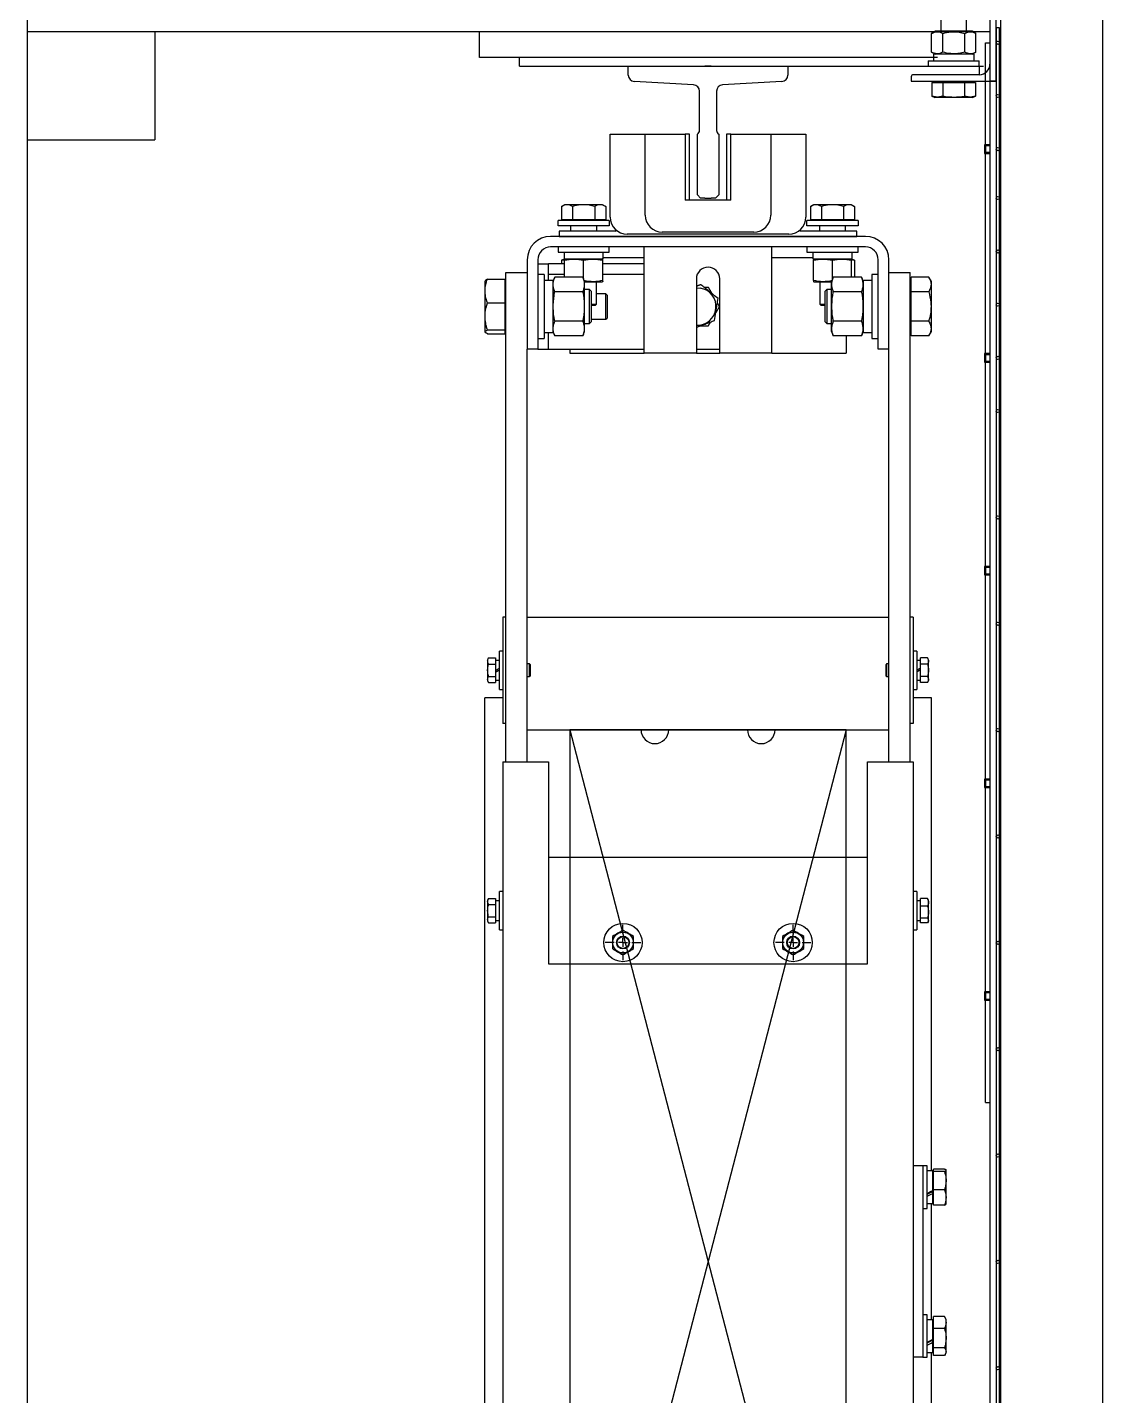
# Model space of a CAD drawing. Header units: inches. Extents: x 115261 to 122061, y 106823 to 110024.
# Drawn here: x 115861 to 116366, y 108711 to 109354 of the extents above; entities that cross this region are included whole.
import ezdxf

# ---------------------------------------------------------------- set-up
doc = ezdxf.new("R2010")
doc.units = ezdxf.units.IN
doc.header["$MEASUREMENT"] = 0
doc.layers.add('freecads.com', color=7, linetype='Continuous')

msp = doc.modelspace()

# ---------------------------------------------------------------- linework, layer by layer
at = {"layer": 'freecads.com'}
for p, q in [((115860.63, 108024.04), (115860.63, 110024.04)), ((115860.62, 109301.42), (115860.62, 109472.92)), ((116318.13, 109405.04), (116318.13, 108143.04)), ((116366.13, 109405.04), (116366.13, 108141.04)), ((116313.13, 109368.04), (116313.13, 109337.04)), ((116316.13, 109329.04), (116316.13, 109369.04)), ((116290.13, 109363.44), (116290.13, 109352.44)), ((116302.13, 109352.44), (116302.13, 109363.44)), ((116317.63, 109354.04), (116316.13, 109354.04)), ((116316.13, 109353.9), (116316.13, 108178.9)), ((116317.63, 109347.04), (116317.63, 109354.04)), ((116317.63, 109322.04), (116317.63, 109354.04)), ((116317.63, 108823.9), (116317.63, 109353.9)), ((116313.13, 109352.19), (115860.63, 109352.19)), ((115920.62, 109352.19), (115920.62, 109301.42)), ((116073.12, 109350.69), (116073.12, 109352.19)), ((116073.12, 109340.19), (116073.12, 109350.69)), ((116287.51, 109352.44), (116285.74, 109351.42)), ((116285.74, 109342.67), (116285.74, 109351.42)), ((116304.76, 109352.44), (116287.51, 109352.44)), ((116290.94, 109342.67), (116290.94, 109351.42)), ((116313.13, 109352.19), (116296.55, 109352.19)), ((116301.33, 109342.67), (116301.33, 109351.42)), ((116306.52, 109351.42), (116304.76, 109352.44)), ((116313.13, 109352.19), (116305.2, 109352.19)), ((116306.52, 109342.67), (116306.52, 109351.42)), ((116311.13, 109347.04), (116313.13, 109347.04)), ((116311.13, 109299.04), (116311.13, 109347.04)), ((116313.13, 109352.04), (116313.13, 108179.9)), ((116285.74, 109342.67), (116287.51, 109341.64)), ((116305.68, 109341.64), (116286.58, 109341.64)), ((116286.58, 109341.64), (116286.58, 109338.54)), ((116304.76, 109341.64), (116306.52, 109342.67)), ((116305.68, 109338.54), (116305.68, 109341.64)), ((116286.58, 109340.19), (116073.12, 109340.19)), ((116092.05, 109336.04), (116092.05, 109340.19)), ((116092.05, 109336.04), (116310.12, 109336.04)), ((116143.13, 109331.87), (116143.13, 109336.04)), ((116143.13, 109336.04), (116179.16, 109336.04)), ((116182.11, 109336.04), (116179.16, 109336.04)), ((116182.11, 109336.04), (116218.13, 109336.04)), ((116218.13, 109336.04), (116218.13, 109331.87)), ((116288.57, 109340.19), (116220.6, 109340.19)), ((116284.13, 109338.54), (116308.13, 109338.54)), ((116284.13, 109338.54), (116284.13, 109336.04)), ((116308.13, 109336.04), (116308.13, 109338.54)), ((116308.13, 109336.04), (116308.13, 109332.04)), ((116173.81, 109327.21), (116145.95, 109328.88)), ((116215.31, 109328.88), (116187.45, 109327.21)), ((116276.14, 109331.04), (116276.14, 109329.04)), ((116276.14, 109329.04), (116316.13, 109329.04)), ((116308.13, 109332.04), (116277.14, 109332.04)), ((116285.89, 109328.44), (116287.98, 109328.44)), ((116285.89, 109328.44), (116285.89, 109321.86)), ((116287.82, 109329.04), (116287.22, 109328.44)), ((116288.93, 109328.44), (116291.01, 109328.44)), ((116291.01, 109328.44), (116295.19, 109328.44)), ((116291.01, 109328.44), (116291.01, 109321.86)), ((116297.07, 109328.44), (116301.25, 109328.44)), ((116301.25, 109328.44), (116303.34, 109328.44)), ((116301.25, 109328.44), (116301.25, 109321.86)), ((116304.28, 109328.44), (116306.37, 109328.44)), ((116305.05, 109328.44), (116304.45, 109329.04)), ((116306.37, 109328.44), (116306.37, 109321.86)), ((116316.13, 109329.04), (116313.13, 109329.04)), ((116176.63, 109305.78), (116176.63, 109324.22)), ((116184.63, 109324.22), (116184.63, 109305.78)), ((116285.89, 109321.86), (116287.27, 109321.36)), ((116288.45, 109321.36), (116287.27, 109321.36)), ((116296.13, 109321.36), (116288.45, 109321.36)), ((116303.81, 109321.36), (116296.13, 109321.36)), ((116305, 109321.36), (116303.81, 109321.36)), ((116305, 109321.36), (116306.37, 109321.86)), ((116134.63, 109265.04), (116134.63, 109304.04)), ((116134.63, 109304.04), (116151.13, 109304.04)), ((116151.13, 109304.04), (116169.88, 109304.04)), ((116151.13, 109266.04), (116151.13, 109304.04)), ((116171.88, 109304.04), (116169.88, 109304.04)), ((116169.88, 109304.04), (116169.88, 109273.04)), ((116171.88, 109273.04), (116171.88, 109304.04)), ((116175.63, 109275.54), (116175.63, 109304.04)), ((116185.63, 109304.04), (116185.63, 109275.54)), ((116189.38, 109304.04), (116189.38, 109273.04)), ((116191.38, 109304.04), (116189.38, 109304.04)), ((116191.38, 109273.04), (116191.38, 109304.04)), ((116191.38, 109304.04), (116210.13, 109304.04)), ((116210.13, 109304.04), (116210.13, 109266.04)), ((116210.13, 109304.04), (116226.63, 109304.04)), ((116226.63, 109304.04), (116226.63, 109265.04)), ((115860.62, 109301.42), (115920.62, 109301.42)), ((116313.13, 109299.04), (116310.63, 109299.04)), ((116310.63, 109299.04), (116310.63, 109295.04)), ((116311.13, 109298.54), (116311.13, 109295.54)), ((116313.13, 109298.54), (116311.13, 109298.54)), ((116311.13, 109295.54), (116313.13, 109295.54)), ((116310.63, 109295.04), (116313.13, 109295.04)), ((116311.13, 109200.9), (116311.13, 109294.9)), ((116111.74, 109270.11), (116113.36, 109271.04)), ((116111.74, 109270.11), (116111.74, 109263.92)), ((116113.36, 109271.04), (116130.9, 109271.04)), ((116116.94, 109270.11), (116116.94, 109263.92)), ((116127.33, 109270.11), (116127.33, 109263.92)), ((116130.9, 109271.04), (116132.52, 109270.11)), ((116132.52, 109270.11), (116132.52, 109263.92)), ((116191.38, 109273.04), (116169.88, 109273.04)), ((116177.13, 109274.04), (116175.63, 109275.54)), ((116179.16, 109274.04), (116177.13, 109274.04)), ((116179.16, 109274.04), (116182.11, 109274.04)), ((116184.13, 109274.04), (116182.11, 109274.04)), ((116185.63, 109275.54), (116184.13, 109274.04)), ((116228.74, 109270.11), (116230.36, 109271.04)), ((116228.74, 109270.11), (116228.74, 109263.92)), ((116230.36, 109271.04), (116247.9, 109271.04)), ((116233.94, 109270.11), (116233.94, 109263.92)), ((116244.33, 109270.11), (116244.33, 109263.92)), ((116247.9, 109271.04), (116249.52, 109270.11)), ((116249.52, 109270.11), (116249.52, 109263.92)), ((116134.13, 109263.54), (116110.13, 109263.54)), ((116110.13, 109261.04), (116110.13, 109263.54)), ((116111.74, 109263.92), (116116.94, 109263.92)), ((116114.03, 109263.54), (116114.03, 109263.92)), ((116116.94, 109263.92), (116127.33, 109263.92)), ((116127.33, 109263.92), (116132.52, 109263.92)), ((116130.23, 109263.92), (116130.23, 109263.54)), ((116134.13, 109263.54), (116134.13, 109261.04)), ((116251.13, 109263.54), (116227.13, 109263.54)), ((116227.13, 109261.04), (116227.13, 109263.54)), ((116228.74, 109263.92), (116233.94, 109263.92)), ((116231.03, 109263.54), (116231.03, 109263.92)), ((116233.94, 109263.92), (116244.33, 109263.92)), ((116244.33, 109263.92), (116249.52, 109263.92)), ((116247.23, 109263.92), (116247.23, 109263.54)), ((116251.13, 109263.54), (116251.13, 109261.04)), ((116134.13, 109261.04), (116110.13, 109261.04)), ((116137.13, 109258.54), (116110.63, 109258.54)), ((116116.13, 109258.54), (116116.13, 109261.04)), ((116128.13, 109261.04), (116128.13, 109258.54)), ((116218.63, 109257.04), (116142.63, 109257.04)), ((116202.13, 109258.04), (116159.13, 109258.04)), ((116250.63, 109258.54), (116224.13, 109258.54)), ((116251.13, 109261.04), (116227.13, 109261.04)), ((116233.13, 109258.54), (116233.13, 109261.04)), ((116245.13, 109261.04), (116245.13, 109258.54)), ((116250.63, 109256.04), (116250.63, 109258.54)), ((116254.63, 109256.04), (116106.63, 109256.04)), ((116254.63, 109251.04), (116106.63, 109251.04)), ((116110.13, 109251.04), (116110.13, 109248.54)), ((116110.63, 109256.04), (116250.63, 109256.04)), ((116134.13, 109248.54), (116134.13, 109251.04)), ((116210.63, 109251.04), (116150.63, 109251.04)), ((116150.63, 109245.04), (116150.63, 109251.04)), ((116210.63, 109245.04), (116210.63, 109251.04)), ((116227.13, 109251.04), (116227.13, 109248.54)), ((116251.13, 109248.54), (116251.13, 109251.04)), ((116095.63, 109245.04), (116095.63, 109203.04)), ((116100.63, 109245.04), (116100.63, 109203.04)), ((116110.13, 109248.54), (116134.13, 109248.54)), ((116113.13, 109245.36), (116111.74, 109244.86)), ((116111.74, 109244.86), (116111.74, 109243.04)), ((116112.93, 109248.54), (116112.93, 109245.44)), ((116112.93, 109245.44), (116131.33, 109245.44)), ((116113.36, 109245.44), (116113.13, 109245.36)), ((116113.13, 109236.9), (116113.13, 109244.86)), ((116122.13, 109235.84), (116122.13, 109244.86)), ((116131.13, 109245.36), (116130.9, 109245.44)), ((116131.13, 109235.23), (116131.13, 109244.86)), ((116131.33, 109245.44), (116131.33, 109248.54)), ((116131.33, 109246.04), (116150.63, 109246.04)), ((116150.63, 109201.04), (116150.63, 109245.04)), ((116210.63, 109246.04), (116229.93, 109246.04)), ((116210.63, 109201.04), (116210.63, 109245.04)), ((116227.13, 109248.54), (116251.13, 109248.54)), ((116229.93, 109248.54), (116229.93, 109245.44)), ((116229.93, 109245.44), (116248.33, 109245.44)), ((116230.36, 109245.44), (116230.13, 109245.36)), ((116230.13, 109235.23), (116230.13, 109244.86)), ((116239.13, 109235.84), (116239.13, 109244.86)), ((116248.13, 109245.36), (116247.9, 109245.44)), ((116249.52, 109244.86), (116248.13, 109245.36)), ((116248.13, 109236.9), (116248.13, 109244.86)), ((116248.33, 109245.44), (116248.33, 109248.54)), ((116249.52, 109244.86), (116249.52, 109236.9)), ((116260.63, 109203.04), (116260.63, 109245.04)), ((116265.63, 109203.04), (116265.63, 109245.04)), ((116085.63, 109239.04), (116095.63, 109239.04)), ((116085.63, 109009.04), (116085.63, 109239.04)), ((116100.63, 109243.04), (116105.63, 109243.04)), ((116103.63, 109238.04), (116100.63, 109238.04)), ((116103.63, 109238.04), (116103.63, 109208.04)), ((116113.13, 109243.04), (116105.63, 109243.04)), ((116105.63, 109235.24), (116105.63, 109243.04)), ((116113.13, 109238.04), (116105.63, 109238.04)), ((116150.63, 109243.04), (116131.13, 109243.04)), ((116150.63, 109238.04), (116131.13, 109238.04)), ((116175.63, 109238.04), (116175.51, 109238.04)), ((116175.63, 109238.04), (116175.63, 109238.34)), ((116260.63, 109238.04), (116257.63, 109238.04)), ((116257.63, 109238.04), (116257.63, 109208.04)), ((116265.63, 109239.04), (116275.63, 109239.04)), ((116275.63, 109009.04), (116275.63, 109239.04)), ((116075.89, 109235.18), (116075.63, 109234.74)), ((116075.63, 109234.74), (116075.63, 109211.35)), ((116076.88, 109235.84), (116085.13, 109235.84)), ((116085.13, 109235.84), (116085.13, 109224.85)), ((116085.63, 109233.84), (116085.13, 109233.84)), ((116107.73, 109235.24), (116103.63, 109235.24)), ((116108.52, 109236.9), (116107.73, 109234.74)), ((116107.73, 109235.24), (116107.73, 109210.84)), ((116107.84, 109235.04), (116107.73, 109235.04)), ((116121.75, 109236.9), (116108.52, 109236.9)), ((116122.53, 109234.74), (116121.75, 109236.9)), ((116122.53, 109211.35), (116122.53, 109234.74)), ((116122.53, 109234.64), (116130.9, 109234.64)), ((116128.13, 109224.14), (116128.13, 109234.64)), ((116130.9, 109234.64), (116131.13, 109234.73)), ((116175.13, 109236.04), (116175.13, 109201.04)), ((116175.13, 109231.8), (116175.21, 109231.81)), ((116175.21, 109231.81), (116176.98, 109231.71)), ((116186.13, 109201.04), (116186.13, 109236.04)), ((116230.13, 109234.73), (116230.36, 109234.64)), ((116230.36, 109234.64), (116238.73, 109234.64)), ((116233.13, 109234.64), (116233.13, 109224.14)), ((116239.52, 109236.9), (116238.73, 109234.74)), ((116238.73, 109211.35), (116238.73, 109234.74)), ((116252.75, 109236.9), (116239.52, 109236.9)), ((116253.53, 109234.74), (116252.75, 109236.9)), ((116257.63, 109235.24), (116253.53, 109235.24)), ((116253.53, 109235.24), (116253.53, 109210.84)), ((116276.13, 109233.84), (116275.63, 109233.84)), ((116276.13, 109229.97), (116276.13, 109236.9)), ((116284.38, 109236.9), (116276.13, 109236.9)), ((116285.63, 109234.74), (116284.38, 109236.9)), ((116285.63, 109211.35), (116285.63, 109234.74)), ((116076.88, 109224.85), (116085.13, 109224.85)), ((116085.13, 109224.85), (116085.13, 109212.05)), ((116121.75, 109229.97), (116108.52, 109229.97)), ((116124.83, 109231.04), (116122.53, 109231.04)), ((116125.63, 109230.24), (116124.83, 109231.04)), ((116124.83, 109215.04), (116124.83, 109231.04)), ((116125.63, 109230.24), (116125.63, 109215.84)), ((116132.53, 109229.04), (116128.13, 109229.04)), ((116133.13, 109228.44), (116132.53, 109229.04)), ((116132.53, 109217.04), (116132.53, 109229.04)), ((116133.13, 109228.44), (116133.13, 109217.64)), ((116236.43, 109231.04), (116235.63, 109230.24)), ((116235.63, 109215.84), (116235.63, 109230.24)), ((116238.73, 109231.04), (116236.43, 109231.04)), ((116236.43, 109231.04), (116236.43, 109215.04)), ((116252.75, 109229.97), (116239.52, 109229.97)), ((116276.13, 109216.12), (116276.13, 109229.97)), ((116284.38, 109229.97), (116276.13, 109229.97)), ((116125.63, 109224.14), (116128.13, 109224.14)), ((116127.53, 109223.54), (116125.63, 109223.54)), ((116127.53, 109223.54), (116128.13, 109224.14)), ((116233.13, 109224.14), (116233.73, 109223.54)), ((116233.13, 109224.14), (116235.63, 109224.14)), ((116235.63, 109223.54), (116233.73, 109223.54)), ((116076.88, 109212.05), (116085.13, 109212.05)), ((116085.13, 109212.24), (116085.63, 109212.24)), ((116085.13, 109212.05), (116085.13, 109210.25)), ((116121.75, 109216.12), (116108.52, 109216.12)), ((116122.53, 109215.04), (116124.83, 109215.04)), ((116124.83, 109215.04), (116125.63, 109215.84)), ((116125.63, 109217.04), (116132.53, 109217.04)), ((116132.53, 109217.04), (116133.13, 109217.64)), ((116235.63, 109215.84), (116236.43, 109215.04)), ((116236.43, 109215.04), (116238.73, 109215.04)), ((116252.75, 109216.12), (116239.52, 109216.12)), ((116275.63, 109212.24), (116276.13, 109212.24)), ((116284.38, 109216.12), (116276.13, 109216.12)), ((116276.13, 109209.19), (116276.13, 109216.12)), ((116075.63, 109211.35), (116075.89, 109210.91)), ((116076.88, 109210.25), (116085.13, 109210.25)), ((116100.63, 109208.04), (116103.63, 109208.04)), ((116103.63, 109210.84), (116107.73, 109210.84)), ((116105.63, 109203.04), (116105.63, 109210.84)), ((116107.73, 109211.35), (116108.52, 109209.19)), ((116107.73, 109211.04), (116107.84, 109211.04)), ((116121.75, 109209.19), (116108.52, 109209.19)), ((116121.75, 109209.19), (116122.53, 109211.35)), ((116238.73, 109211.35), (116239.52, 109209.19)), ((116252.75, 109209.19), (116239.52, 109209.19)), ((116245.63, 109209.19), (116245.63, 109201.04)), ((116252.75, 109209.19), (116253.53, 109211.35)), ((116253.53, 109210.84), (116257.63, 109210.84)), ((116257.63, 109208.04), (116260.63, 109208.04)), ((116284.38, 109209.19), (116276.13, 109209.19)), ((116284.38, 109209.19), (116285.63, 109211.35)), ((116100.63, 109203.04), (116095.63, 109203.04)), ((116095.63, 109009.04), (116095.63, 109203.04)), ((116100.63, 109203.04), (116105.63, 109203.04)), ((116105.63, 109203.04), (116111.63, 109203.04)), ((116111.63, 109203.04), (116150.63, 109203.04)), ((116115.63, 109203.04), (116115.63, 109201.04)), ((116115.63, 109201.04), (116150.63, 109201.04)), ((116175.13, 109201.04), (116150.63, 109201.04)), ((116175.13, 109203.04), (116186.13, 109203.04)), ((116175.13, 109201.04), (116186.13, 109201.04)), ((116210.63, 109201.04), (116186.13, 109201.04)), ((116210.63, 109201.04), (116245.63, 109201.04)), ((116265.63, 109203.04), (116260.63, 109203.04)), ((116265.63, 109009.04), (116265.63, 109203.04)), ((116313.13, 109200.9), (116310.63, 109200.9)), ((116310.63, 109200.9), (116310.63, 109196.9)), ((116311.13, 109200.4), (116311.13, 109197.4)), ((116313.13, 109200.4), (116311.13, 109200.4)), ((116310.63, 109196.9), (116313.13, 109196.9)), ((116311.13, 109197.4), (116313.13, 109197.4)), ((116311.13, 109100.9), (116311.13, 109196.9)), ((116310.63, 109100.9), (116310.63, 109096.9)), ((116313.13, 109100.9), (116310.63, 109100.9)), ((116310.63, 109096.9), (116313.13, 109096.9)), ((116311.13, 109100.4), (116311.13, 109097.4)), ((116313.13, 109100.4), (116311.13, 109100.4)), ((116311.13, 109097.4), (116313.13, 109097.4)), ((116311.13, 109000.9), (116311.13, 109096.9)), ((116085.63, 109077.04), (116084.13, 109077.04)), ((116084.13, 109077.04), (116084.13, 109027.04)), ((116095.63, 109077.04), (116265.63, 109077.04)), ((116277.13, 109077.04), (116275.63, 109077.04)), ((116277.13, 109077.04), (116277.13, 109027.04)), ((116077.45, 109057.82), (116076.93, 109056.92)), ((116077.45, 109057.82), (116080.73, 109057.82)), ((116080.73, 109057.82), (116080.73, 109054.93)), ((116084.13, 109061.04), (116082.53, 109061.04)), ((116082.53, 109043.04), (116082.53, 109061.04)), ((116278.73, 109061.04), (116277.13, 109061.04)), ((116278.73, 109061.04), (116278.73, 109043.04)), ((116283.81, 109057.82), (116280.53, 109057.82)), ((116280.53, 109054.93), (116280.53, 109057.82)), ((116284.33, 109056.92), (116283.81, 109057.82)), ((116076.93, 109056.92), (116076.93, 109047.17)), ((116077.45, 109054.93), (116080.73, 109054.93)), ((116080.93, 109056.54), (116080.73, 109056.54)), ((116080.73, 109054.93), (116080.73, 109049.16)), ((116082.53, 109056.69), (116080.93, 109056.69)), ((116080.93, 109052.04), (116080.93, 109056.69)), ((116080.93, 109052.04), (116081.47, 109052.35)), ((116080.93, 109052.04), (116080.93, 109051.12)), ((116081.46, 109051.43), (116080.93, 109051.12)), ((116080.93, 109047.39), (116080.93, 109051.12)), ((116081.99, 109051.74), (116081.46, 109051.43)), ((116081.47, 109052.35), (116082, 109052.66)), ((116082.53, 109052.04), (116081.99, 109051.74)), ((116082, 109052.66), (116082.53, 109052.97)), ((116096.68, 109055.04), (116095.63, 109055.04)), ((116096.93, 109054.79), (116096.68, 109055.04)), ((116096.68, 109049.04), (116096.68, 109055.04)), ((116096.93, 109054.79), (116096.93, 109049.29)), ((116264.58, 109055.04), (116264.33, 109054.79)), ((116264.33, 109049.29), (116264.33, 109054.79)), ((116265.63, 109055.04), (116264.58, 109055.04)), ((116264.58, 109055.04), (116264.58, 109049.04)), ((116280.33, 109056.69), (116278.73, 109056.69)), ((116278.73, 109052.04), (116279.27, 109052.35)), ((116279.26, 109051.43), (116278.73, 109051.12)), ((116279.79, 109051.74), (116279.26, 109051.43)), ((116279.27, 109052.35), (116279.8, 109052.66)), ((116280.33, 109052.04), (116279.79, 109051.74)), ((116279.8, 109052.66), (116280.33, 109052.97)), ((116280.33, 109056.69), (116280.33, 109052.97)), ((116280.53, 109056.54), (116280.33, 109056.54)), ((116280.33, 109052.04), (116280.33, 109052.97)), ((116280.33, 109052.04), (116280.33, 109047.39)), ((116280.53, 109049.16), (116280.53, 109054.93)), ((116283.81, 109054.93), (116280.53, 109054.93)), ((116284.33, 109047.17), (116284.33, 109056.92)), ((116076.93, 109047.17), (116077.45, 109046.27)), ((116077.45, 109049.16), (116080.73, 109049.16)), ((116077.45, 109046.27), (116080.73, 109046.27)), ((116080.73, 109049.16), (116080.73, 109046.27)), ((116080.73, 109047.54), (116080.93, 109047.54)), ((116080.93, 109047.39), (116082.53, 109047.39)), ((116095.63, 109049.04), (116096.68, 109049.04)), ((116096.68, 109049.04), (116096.93, 109049.29)), ((116264.33, 109049.29), (116264.58, 109049.04)), ((116264.58, 109049.04), (116265.63, 109049.04)), ((116278.73, 109047.39), (116280.33, 109047.39)), ((116280.33, 109047.54), (116280.53, 109047.54)), ((116280.53, 109046.27), (116280.53, 109049.16)), ((116283.81, 109049.16), (116280.53, 109049.16)), ((116283.81, 109046.27), (116280.53, 109046.27)), ((116283.81, 109046.27), (116284.33, 109047.17)), ((116084.13, 109039.04), (116075.63, 109039.04)), ((116075.63, 108509.04), (116075.63, 109039.04)), ((116082.53, 109043.04), (116084.13, 109043.04)), ((116277.13, 109043.04), (116278.73, 109043.04)), ((116285.63, 109039.04), (116277.13, 109039.04)), ((116285.63, 108816.74), (116285.63, 109039.04)), ((116085.63, 109027.04), (116084.13, 109027.04)), ((116277.13, 109027.04), (116275.63, 109027.04)), ((116095.63, 109024.04), (116265.63, 109024.04)), ((116084.13, 109009.04), (116084.13, 108539.04)), ((116084.13, 109009.04), (116086.13, 109009.04)), ((116086.13, 109009.04), (116105.63, 109009.04)), ((116105.63, 109009.04), (116105.63, 108964.04)), ((116255.63, 108964.04), (116255.63, 109009.04)), ((116255.63, 109009.04), (116275.13, 109009.04)), ((116275.13, 109009.04), (116277.13, 109009.04)), ((116277.13, 109009.04), (116277.13, 108539.04)), ((116313.13, 109000.9), (116310.63, 109000.9)), ((116310.63, 109000.9), (116310.63, 108996.9)), ((116311.13, 109000.4), (116311.13, 108997.4)), ((116313.13, 109000.4), (116311.13, 109000.4)), ((116310.63, 108996.9), (116313.13, 108996.9)), ((116311.13, 108997.4), (116313.13, 108997.4)), ((116311.13, 108900.9), (116311.13, 108996.9)), ((116255.63, 108964.04), (116105.63, 108964.04)), ((116105.63, 108964.04), (116105.63, 108914.04)), ((116255.63, 108914.04), (116255.63, 108964.04)), ((116077.45, 108944.82), (116076.93, 108943.92)), ((116076.93, 108943.92), (116076.93, 108934.17)), ((116077.45, 108944.82), (116080.73, 108944.82)), ((116077.45, 108941.93), (116080.73, 108941.93)), ((116080.73, 108944.82), (116080.73, 108941.93)), ((116080.93, 108943.54), (116080.73, 108943.54)), ((116080.73, 108941.93), (116080.73, 108936.16)), ((116082.53, 108943.69), (116080.93, 108943.69)), ((116080.93, 108934.39), (116080.93, 108943.69)), ((116084.13, 108948.04), (116082.53, 108948.04)), ((116082.53, 108930.04), (116082.53, 108948.04)), ((116278.73, 108948.04), (116277.13, 108948.04)), ((116278.73, 108948.04), (116278.73, 108930.04)), ((116280.33, 108943.69), (116278.73, 108943.69)), ((116280.33, 108943.69), (116280.33, 108934.39)), ((116280.53, 108943.54), (116280.33, 108943.54)), ((116280.53, 108941.15), (116280.53, 108944.75)), ((116283.81, 108944.75), (116280.53, 108944.75)), ((116284.33, 108943.92), (116284.02, 108944.45)), ((116284.33, 108934.17), (116284.33, 108943.92)), ((116077.45, 108936.16), (116080.73, 108936.16)), ((116080.73, 108936.16), (116080.73, 108933.27)), ((116283.81, 108941.15), (116280.53, 108941.15)), ((116280.53, 108935.44), (116280.53, 108941.15)), ((116283.81, 108935.44), (116280.53, 108935.44)), ((116280.53, 108933.34), (116280.53, 108935.44)), ((116076.93, 108934.17), (116077.45, 108933.27)), ((116077.45, 108933.27), (116080.73, 108933.27)), ((116080.73, 108934.54), (116080.93, 108934.54)), ((116080.93, 108934.39), (116082.53, 108934.39)), ((116082.53, 108930.04), (116084.13, 108930.04)), ((116140.63, 108928.21), (116140.63, 108932.38)), ((116220.63, 108928.21), (116220.63, 108932.38)), ((116277.13, 108930.04), (116278.73, 108930.04)), ((116278.73, 108934.39), (116280.33, 108934.39)), ((116280.33, 108934.54), (116280.53, 108934.54)), ((116283.81, 108933.34), (116280.53, 108933.34)), ((116284.02, 108933.64), (116284.33, 108934.17)), ((116136.46, 108924.04), (116132.3, 108924.04)), ((116140.63, 108924.04), (116138.55, 108924.04)), ((116140.63, 108924.04), (116140.63, 108926.13)), ((116140.63, 108924.04), (116140.63, 108921.96)), ((116140.63, 108924.04), (116142.71, 108924.04)), ((116144.8, 108924.04), (116148.96, 108924.04)), ((116216.46, 108924.04), (116212.3, 108924.04)), ((116220.63, 108924.04), (116218.55, 108924.04)), ((116220.63, 108924.04), (116220.63, 108926.13)), ((116220.63, 108924.04), (116220.63, 108921.96)), ((116220.63, 108924.04), (116222.71, 108924.04)), ((116224.8, 108924.04), (116228.96, 108924.04)), ((116140.63, 108919.88), (116140.63, 108915.71)), ((116220.63, 108919.88), (116220.63, 108915.71)), ((116105.63, 108914.04), (116255.63, 108914.04)), ((116310.63, 108900.9), (116310.63, 108896.9)), ((116313.13, 108900.9), (116310.63, 108900.9)), ((116310.63, 108896.9), (116313.13, 108896.9)), ((116311.13, 108900.4), (116311.13, 108897.4)), ((116313.13, 108900.4), (116311.13, 108900.4)), ((116311.13, 108897.4), (116313.13, 108897.4)), ((116311.13, 108848.9), (116311.13, 108896.9)), ((116311.13, 108848.9), (116313.13, 108848.9)), ((116317.63, 108773.9), (116317.63, 108823.9)), ((116281.63, 108819.04), (116277.13, 108819.04)), ((116283.63, 108819.04), (116281.63, 108819.04)), ((116281.63, 108819.04), (116281.63, 108729.04)), ((116283.63, 108818.28), (116283.63, 108819.04)), ((116283.63, 108799.04), (116283.63, 108818.28)), ((116286.23, 108816.74), (116283.63, 108816.74)), ((116286.23, 108807.54), (116286.23, 108816.74)), ((116286.55, 108816.24), (116286.23, 108816.24)), ((116291.8, 108817.57), (116286.55, 108817.57)), ((116286.55, 108816.38), (116286.55, 108817.57)), ((116291.8, 108816.38), (116286.55, 108816.38)), ((116286.55, 108807.85), (116286.55, 108816.38)), ((116292.63, 108816.84), (116292.46, 108817.14)), ((116292.63, 108801.85), (116292.63, 108816.84)), ((116286.23, 108806.29), (116286.23, 108807.54)), ((116291.8, 108807.85), (116286.55, 108807.85)), ((116286.55, 108800.52), (116286.55, 108807.85)), ((116283.63, 108801.34), (116286.23, 108801.34)), ((116285.63, 108746.74), (116285.63, 108801.34)), ((116286.23, 108806.1), (116286.23, 108806.29)), ((116286.23, 108801.34), (116286.23, 108806.1)), ((116286.23, 108801.84), (116286.55, 108801.84)), ((116291.8, 108800.52), (116286.55, 108800.52)), ((116292.46, 108800.95), (116292.63, 108801.25)), ((116292.63, 108801.25), (116292.63, 108801.85)), ((116281.63, 108799.04), (116283.63, 108799.04)), ((116317.63, 108723.9), (116317.63, 108773.9)), ((116283.63, 108749.04), (116281.63, 108749.04)), ((116283.63, 108748.28), (116283.63, 108749.04)), ((116283.63, 108729.04), (116283.63, 108748.28)), ((116286.23, 108746.74), (116283.63, 108746.74)), ((116286.23, 108737.54), (116286.23, 108746.74)), ((116286.55, 108746.24), (116286.23, 108746.24)), ((116286.55, 108742.65), (116286.55, 108748.21)), ((116291.8, 108748.21), (116286.55, 108748.21)), ((116291.8, 108742.65), (116286.55, 108742.65)), ((116286.55, 108733.48), (116286.55, 108742.65)), ((116292.63, 108746.84), (116292.11, 108747.75)), ((116292.63, 108731.25), (116292.63, 108746.84)), ((116286.23, 108736.29), (116286.23, 108737.54)), ((116286.23, 108736.1), (116286.23, 108736.29)), ((116286.23, 108731.34), (116286.23, 108736.1)), ((116283.63, 108731.34), (116286.23, 108731.34)), ((116285.63, 108509.04), (116285.63, 108731.34)), ((116286.23, 108731.84), (116286.55, 108731.84)), ((116291.8, 108733.48), (116286.55, 108733.48)), ((116286.55, 108729.88), (116286.55, 108733.48)), ((116291.8, 108729.88), (116286.55, 108729.88)), ((116292.11, 108730.34), (116292.63, 108731.25)), ((116281.63, 108729.04), (116277.13, 108729.04)), ((116281.63, 108729.04), (116283.63, 108729.04)), ((116317.63, 108673.9), (116317.63, 108723.9))]:
    msp.add_line(p, q, dxfattribs=at)
at = {"layer": 'freecads.com', "ltscale": 100}
for p, q in [((116110.63, 109258.54), (116110.63, 109256.04)), ((116245.63, 109024.05), (116115.63, 108524.04)), ((116245.63, 109024.04), (116115.63, 109024.04)), ((116115.63, 109024.04), (116115.63, 108524.04)), ((116115.63, 109024.04), (116245.63, 108524.04)), ((116245.63, 108524.04), (116245.63, 109024.04))]:
    msp.add_line(p, q, dxfattribs=at)
at = {"layer": 'freecads.com'}
for centre, radius in [((116316.88, 109347.04), 0.75), ((116316.88, 109322.04), 0.75), ((116316.88, 109297.04), 0.75), ((116316.88, 109274.04), 0.75), ((116316.88, 109248.9), 0.75), ((116316.88, 109223.9), 0.75), ((116316.88, 109198.9), 0.75), ((116316.88, 109173.9), 0.75), ((116316.88, 109123.9), 0.75), ((116316.88, 109073.9), 0.75), ((116316.88, 109023.9), 0.75), ((116316.88, 108973.9), 0.75), ((116140.63, 108924.04), 9), ((116140.63, 108924.04), 4.87), ((116220.63, 108924.04), 9), ((116220.63, 108924.04), 4.87), ((116140.63, 108924.04), 3), ((116140.63, 108924.04), 2.75), ((116220.63, 108924.04), 3), ((116220.63, 108924.04), 2.75), ((116316.88, 108923.9), 0.75), ((116316.88, 108873.9), 0.75), ((116316.88, 108823.9), 0.75), ((116316.88, 108773.9), 0.75), ((116316.88, 108723.9), 0.75)]:
    msp.add_circle(centre, radius, dxfattribs=at)
for centre, radius, start, end in [((116308.13, 109337.04), 5, 270, 0), ((116146.13, 109331.87), 3, 180, 266.58341), ((116215.13, 109331.87), 3, 273.41659, 0), ((116277.14, 109331.04), 1, 90, 180), ((116173.63, 109324.22), 3, 0, 86.58341), ((116187.63, 109324.22), 3, 93.41659, 180), ((116174.63, 109305.78), 2, 300, 0), ((116186.63, 109305.78), 2, 180, 240), ((116142.63, 109265.04), 8, 180, 270), ((116159.13, 109266.04), 8, 180, 270), ((116202.13, 109266.04), 8, 270, 0), ((116218.63, 109265.04), 8, 270, 0), ((116137.13, 109259.04), 0.5, 270, 335.37697), ((116224.13, 109259.04), 0.5, 204.62303, 270), ((116106.63, 109245.04), 11, 90, 180), ((116106.63, 109245.04), 6, 90, 180), ((116254.63, 109245.04), 11, 0, 90), ((116254.63, 109245.04), 6, 0, 90), ((116180.63, 109236.04), 5.5, 0, 180), ((116175.63, 109223.04), 8.77, 266.73251, 81.1484), ((116155.63, 109024.04), 6.5, 180, 0), ((116205.63, 109024.04), 6.5, 180, 270), ((116205.63, 109024.04), 6.5, 270, 0)]:
    msp.add_arc(centre, radius, start, end, dxfattribs=at)
for centre, major_axis, start_param, end_param in [((116283.63, 108809.04), (-13.28, -7.36), 1.47647, 1.672676), ((116286.23, 108809.04), (-8.79, -4.87), 1.17771, 1.47647), ((116286.23, 108809.04), (-13.28, -7.36), 1.280264, 1.47647), ((116283.63, 108739.04), (-13.28, -7.36), 1.47647, 1.672676), ((116286.23, 108739.04), (-8.79, -4.87), 1.17771, 1.47647), ((116286.23, 108739.04), (-13.28, -7.36), 1.280264, 1.47647)]:
    msp.add_ellipse(centre, major_axis=major_axis, ratio=0.170698, start_param=start_param, end_param=end_param, dxfattribs=at)
for points, knots in [([(116285.74, 109351.42), (116286.19, 109351.66), (116287.1, 109352.13), (116288.45, 109352.3), (116289.74, 109352.05), (116290.54, 109351.63), (116290.94, 109351.42)], [0, 0, 0, 0, 0.264606, 0.534947, 0.765344, 1, 1, 1, 1]), ([(116290.94, 109351.42), (116292.18, 109351.73), (116294.28, 109352.25), (116297.36, 109352.25), (116299.57, 109351.9), (116300.88, 109351.55), (116301.33, 109351.42)], [0, 0, 0, 0, 0.363821, 0.61305, 0.868998, 1, 1, 1, 1]), ([(116301.33, 109351.42), (116301.78, 109351.66), (116302.69, 109352.13), (116304.04, 109352.3), (116305.33, 109352.05), (116306.12, 109351.63), (116306.52, 109351.42)], [0, 0, 0, 0, 0.264607, 0.5349484, 0.7653441, 1, 1, 1, 1]), ([(116290.94, 109342.67), (116290.48, 109342.43), (116289.57, 109341.96), (116288.22, 109341.79), (116286.93, 109342.04), (116286.14, 109342.46), (116285.74, 109342.67)], [0, 0, 0, 0, 0.264607, 0.534948, 0.765343, 1, 1, 1, 1]), ([(116301.33, 109342.67), (116300.88, 109342.54), (116299.59, 109342.19), (116297.38, 109341.84), (116294.3, 109341.84), (116292.18, 109342.36), (116290.94, 109342.67)], [0, 0, 0, 0, 0.1310029, 0.3805409, 0.636178, 1, 1, 1, 1]), ([(116306.52, 109342.67), (116306.07, 109342.43), (116305.16, 109341.96), (116303.81, 109341.79), (116302.52, 109342.04), (116301.73, 109342.46), (116301.33, 109342.67)], [0, 0, 0, 0, 0.264605, 0.534947, 0.765343, 1, 1, 1, 1]), ([(116296.13, 109321.36), (116294.85, 109321.42), (116293.13, 109321.49), (116291.44, 109321.79), (116291.01, 109321.86)], [0, 0, 0, 0, 0.746935, 1, 1, 1, 1]), ([(116301.25, 109321.86), (116301.2, 109321.86), (116299.52, 109321.55), (116297.8, 109321.46), (116296.13, 109321.36)], [0, 0, 0, 0, 0.026997, 1, 1, 1, 1]), ([(116116.94, 109270.11), (116116.48, 109270.34), (116115.57, 109270.81), (116114.22, 109270.98), (116112.93, 109270.73), (116112.14, 109270.32), (116111.74, 109270.11)], [0, 0, 0, 0, 0.264606, 0.534949, 0.765344, 1, 1, 1, 1]), ([(116127.33, 109270.11), (116126.89, 109270.23), (116125.6, 109270.58), (116123.39, 109270.93), (116120.31, 109270.94), (116118.18, 109270.42), (116116.94, 109270.11)], [0, 0, 0, 0, 0.130102, 0.379732, 0.635462, 1, 1, 1, 1]), ([(116132.52, 109270.11), (116132.07, 109270.34), (116131.16, 109270.81), (116129.81, 109270.98), (116128.52, 109270.73), (116127.73, 109270.32), (116127.33, 109270.11)], [0, 0, 0, 0, 0.264606, 0.534949, 0.765344, 1, 1, 1, 1]), ([(116233.94, 109270.11), (116233.48, 109270.34), (116232.57, 109270.81), (116231.22, 109270.98), (116229.93, 109270.73), (116229.14, 109270.32), (116228.74, 109270.11)], [0, 0, 0, 0, 0.264606, 0.534949, 0.765344, 1, 1, 1, 1]), ([(116244.33, 109270.11), (116243.89, 109270.23), (116242.6, 109270.58), (116240.39, 109270.93), (116237.31, 109270.94), (116235.18, 109270.42), (116233.94, 109270.11)], [0, 0, 0, 0, 0.1301026, 0.379732, 0.6354624, 1, 1, 1, 1]), ([(116249.52, 109270.11), (116249.07, 109270.34), (116248.16, 109270.81), (116246.81, 109270.98), (116245.52, 109270.73), (116244.73, 109270.32), (116244.33, 109270.11)], [0, 0, 0, 0, 0.264606, 0.534949, 0.765344, 1, 1, 1, 1]), ([(116113.13, 109245.32), (116113.13, 109245.34), (116113.13, 109245.46), (116113.13, 109245.14), (116113.13, 109244.86), (116113.13, 109244.86)], [0, 0, 0, 0, 0.101415, 0.973664, 1, 1, 1, 1]), ([(116113.13, 109244.86), (116114.6, 109245.11), (116117.6, 109245.62), (116120.6, 109245.11), (116122.13, 109244.86)], [0, 0, 0, 0, 0.491213, 1, 1, 1, 1]), ([(116122.13, 109244.86), (116123.6, 109245.11), (116126.6, 109245.62), (116129.6, 109245.11), (116131.13, 109244.86)], [0, 0, 0, 0, 0.491213, 1, 1, 1, 1]), ([(116131.13, 109244.86), (116131.13, 109244.86), (116131.13, 109245.13), (116131.13, 109245.45), (116131.13, 109245.33), (116131.13, 109245.31)], [0, 0, 0, 0, 0.026336, 0.875144, 1, 1, 1, 1]), ([(116230.13, 109245.32), (116230.13, 109245.34), (116230.13, 109245.46), (116230.13, 109245.14), (116230.13, 109244.86), (116230.13, 109244.86)], [0, 0, 0, 0, 0.101415, 0.973664, 1, 1, 1, 1]), ([(116230.13, 109244.86), (116231.6, 109245.11), (116234.6, 109245.62), (116237.6, 109245.11), (116239.13, 109244.86)], [0, 0, 0, 0, 0.491213, 1, 1, 1, 1]), ([(116239.13, 109244.86), (116240.6, 109245.11), (116243.6, 109245.62), (116246.6, 109245.11), (116248.13, 109244.86)], [0, 0, 0, 0, 0.491212, 1, 1, 1, 1]), ([(116248.13, 109244.86), (116248.13, 109244.86), (116248.13, 109245.13), (116248.13, 109245.45), (116248.13, 109245.33), (116248.13, 109245.31)], [0, 0, 0, 0, 0.026336, 0.875144, 1, 1, 1, 1]), ([(116076.88, 109224.85), (116076.57, 109225.8), (116075.94, 109227.73), (116075.71, 109230.59), (116076.05, 109233.32), (116076.6, 109235), (116076.88, 109235.84)], [0, 0, 0, 0, 0.264608, 0.534952, 0.765345, 1, 1, 1, 1]), ([(116076.88, 109235.84), (116076.54, 109235.69), (116076.05, 109235.46), (116075.97, 109235.22), (116075.95, 109235.15)], [0, 0, 0, 0, 0.682878, 1, 1, 1, 1]), ([(116108.52, 109229.97), (116108.33, 109230.54), (116107.97, 109231.66), (116107.78, 109233.4), (116107.95, 109235.15), (116108.33, 109236.32), (116108.52, 109236.9)], [0, 0, 0, 0, 0.245672, 0.491192, 0.74551, 1, 1, 1, 1]), ([(116121.75, 109236.9), (116121.93, 109236.34), (116122.29, 109235.21), (116122.48, 109233.48), (116122.31, 109231.72), (116121.93, 109230.56), (116121.75, 109229.97)], [0, 0, 0, 0, 0.245672, 0.491192, 0.74551, 1, 1, 1, 1]), ([(116131.13, 109235.23), (116129.66, 109234.98), (116126.74, 109234.48), (116123.81, 109234.97), (116122.36, 109235.21)], [0, 0, 0, 0, 0.504078, 1, 1, 1, 1]), ([(116131.13, 109234.77), (116131.13, 109234.75), (116131.13, 109234.63), (116131.13, 109234.95), (116131.13, 109235.23), (116131.13, 109235.23)], [0, 0, 0, 0, 0.1014156, 0.9736646, 1, 1, 1, 1]), ([(116185.32, 109226.79), (116184.62, 109227.36), (116183.2, 109228.5), (116181.1, 109230.2), (116179.09, 109231.82), (116177.85, 109232.81), (116177.23, 109233.31)], [0, 0, 0, 0, 0.264606, 0.534948, 0.765342, 1, 1, 1, 1]), ([(116180.83, 109232.04), (116180.78, 109232.04), (116180.11, 109232.04), (116179.44, 109232.04), (116178.81, 109232.04)], [0, 0, 0, 0, 0.067549, 1, 1, 1, 1]), ([(116230.13, 109235.23), (116230.13, 109235.23), (116230.13, 109234.96), (116230.13, 109234.64), (116230.13, 109234.76), (116230.13, 109234.78)], [0, 0, 0, 0, 0.026335, 0.875144, 1, 1, 1, 1]), ([(116238.9, 109235.21), (116237.5, 109234.97), (116234.58, 109234.48), (116231.66, 109234.98), (116230.13, 109235.23)], [0, 0, 0, 0, 0.477862, 1, 1, 1, 1]), ([(116239.52, 109229.97), (116239.33, 109230.54), (116238.97, 109231.66), (116238.78, 109233.4), (116238.95, 109235.15), (116239.33, 109236.32), (116239.52, 109236.9)], [0, 0, 0, 0, 0.245672, 0.491192, 0.74551, 1, 1, 1, 1]), ([(116252.75, 109236.9), (116252.93, 109236.34), (116253.29, 109235.21), (116253.48, 109233.48), (116253.31, 109231.72), (116252.93, 109230.56), (116252.75, 109229.97)], [0, 0, 0, 0, 0.245672, 0.491192, 0.74551, 1, 1, 1, 1]), ([(116284.38, 109236.9), (116284.69, 109236.3), (116285.32, 109235.08), (116285.55, 109233.28), (116285.21, 109231.56), (116284.66, 109230.51), (116284.38, 109229.97)], [0, 0, 0, 0, 0.264608, 0.534953, 0.765346, 1, 1, 1, 1]), ([(116076.88, 109212.05), (116076.72, 109212.59), (116076.25, 109214.18), (116075.78, 109216.9), (116075.77, 109220.69), (116076.47, 109223.31), (116076.88, 109224.85)], [0, 0, 0, 0, 0.1301032, 0.3797324, 0.6354619, 1, 1, 1, 1]), ([(116108.52, 109216.12), (116108.42, 109216.7), (116107.98, 109219.22), (116107.67, 109223.82), (116108.14, 109227.86), (116108.51, 109229.91), (116108.52, 109229.97)], [0, 0, 0, 0, 0.127137, 0.550964, 0.98684, 1, 1, 1, 1]), ([(116121.75, 109229.97), (116121.76, 109229.91), (116122.12, 109227.92), (116122.6, 109223.87), (116122.29, 109219.27), (116121.84, 109216.7), (116121.75, 109216.12)], [0, 0, 0, 0, 0.01316, 0.437338, 0.872862, 1, 1, 1, 1]), ([(116183.72, 109216.53), (116183.92, 109217.76), (116184.24, 109219.84), (116184.71, 109222.88), (116185.05, 109225.06), (116185.26, 109226.36), (116185.32, 109226.79)], [0, 0, 0, 0, 0.3645358, 0.6138556, 0.869897, 1, 1, 1, 1]), ([(116239.52, 109216.12), (116239.42, 109216.7), (116238.98, 109219.22), (116238.67, 109223.82), (116239.14, 109227.86), (116239.51, 109229.91), (116239.52, 109229.97)], [0, 0, 0, 0, 0.127137, 0.550964, 0.98684, 1, 1, 1, 1]), ([(116252.75, 109229.97), (116252.76, 109229.91), (116253.12, 109227.92), (116253.6, 109223.87), (116253.29, 109219.27), (116252.84, 109216.7), (116252.75, 109216.12)], [0, 0, 0, 0, 0.01316, 0.437338, 0.872862, 1, 1, 1, 1]), ([(116284.38, 109229.97), (116284.79, 109228.31), (116285.48, 109225.5), (116285.48, 109221.4), (116285.02, 109218.45), (116284.54, 109216.7), (116284.38, 109216.12)], [0, 0, 0, 0, 0.364537, 0.613855, 0.869898, 1, 1, 1, 1]), ([(116076.88, 109210.25), (116076.57, 109210.4), (116075.94, 109210.72), (116075.71, 109211.19), (116076.05, 109211.64), (116076.6, 109211.91), (116076.88, 109212.05)], [0, 0, 0, 0, 0.264607, 0.534953, 0.765346, 1, 1, 1, 1]), ([(116108.52, 109209.19), (116108.33, 109209.75), (116107.97, 109210.88), (116107.78, 109212.61), (116107.95, 109214.37), (116108.33, 109215.53), (116108.52, 109216.12)], [0, 0, 0, 0, 0.245672, 0.491192, 0.74551, 1, 1, 1, 1]), ([(116121.75, 109216.12), (116121.93, 109215.55), (116122.29, 109214.43), (116122.48, 109212.69), (116122.31, 109210.94), (116121.93, 109209.77), (116121.75, 109209.19)], [0, 0, 0, 0, 0.245672, 0.491192, 0.74551, 1, 1, 1, 1]), ([(116175.13, 109213.2), (116175.61, 109213.39), (116176.95, 109213.9), (116179.09, 109214.73), (116181.5, 109215.67), (116182.98, 109216.24), (116183.72, 109216.53)], [0, 0, 0, 0, 0.16945, 0.474774, 0.734979, 1, 1, 1, 1]), ([(116177.31, 109214.04), (116178.44, 109214.04), (116179.62, 109214.04), (116180.78, 109214.04), (116180.83, 109214.04)], [0, 0, 0, 0, 0.96113, 1, 1, 1, 1]), ([(116239.52, 109209.19), (116239.33, 109209.75), (116238.97, 109210.88), (116238.78, 109212.61), (116238.95, 109214.37), (116239.33, 109215.53), (116239.52, 109216.12)], [0, 0, 0, 0, 0.245672, 0.491192, 0.74551, 1, 1, 1, 1]), ([(116252.75, 109216.12), (116252.93, 109215.55), (116253.29, 109214.43), (116253.48, 109212.69), (116253.31, 109210.94), (116252.93, 109209.77), (116252.75, 109209.19)], [0, 0, 0, 0, 0.245672, 0.491192, 0.74551, 1, 1, 1, 1]), ([(116284.38, 109216.12), (116284.69, 109215.52), (116285.32, 109214.3), (116285.55, 109212.5), (116285.21, 109210.78), (116284.66, 109209.72), (116284.38, 109209.19)], [0, 0, 0, 0, 0.264608, 0.534953, 0.765345, 1, 1, 1, 1]), ([(116077.45, 109054.93), (116077.22, 109055.45), (116076.78, 109056.41), (116077.24, 109057.37), (116077.45, 109057.82)], [0, 0, 0, 0, 0.534717, 1, 1, 1, 1]), ([(116283.81, 109057.82), (116284.04, 109057.3), (116284.48, 109056.34), (116284.02, 109055.38), (116283.81, 109054.93)], [0, 0, 0, 0, 0.534717, 1, 1, 1, 1]), ([(116077.45, 109049.16), (116077.38, 109049.4), (116077.06, 109050.6), (116076.88, 109052.59), (116077.28, 109054.24), (116077.45, 109054.93)], [0, 0, 0, 0, 0.1303144, 0.6348689, 1, 1, 1, 1]), ([(116283.81, 109054.93), (116283.88, 109054.69), (116284.2, 109053.49), (116284.39, 109051.5), (116283.98, 109049.85), (116283.81, 109049.16)], [0, 0, 0, 0, 0.130314, 0.634864, 1, 1, 1, 1]), ([(116077.45, 109046.27), (116077.22, 109046.79), (116076.78, 109047.75), (116077.24, 109048.71), (116077.45, 109049.16)], [0, 0, 0, 0, 0.534717, 1, 1, 1, 1]), ([(116283.81, 109049.16), (116284.04, 109048.64), (116284.48, 109047.68), (116284.02, 109046.72), (116283.81, 109046.27)], [0, 0, 0, 0, 0.534717, 1, 1, 1, 1]), ([(116077.45, 108936.16), (116077.28, 108936.85), (116076.88, 108938.5), (116077.06, 108940.49), (116077.38, 108941.69), (116077.45, 108941.93)], [0, 0, 0, 0, 0.365133, 0.869686, 1, 1, 1, 1]), ([(116077.45, 108941.93), (116077.22, 108942.45), (116076.78, 108943.41), (116077.24, 108944.37), (116077.45, 108944.82)], [0, 0, 0, 0, 0.534716, 1, 1, 1, 1]), ([(116283.81, 108944.75), (116284.04, 108944.11), (116284.48, 108942.9), (116284.02, 108941.71), (116283.81, 108941.15)], [0, 0, 0, 0, 0.534716, 1, 1, 1, 1]), ([(116077.45, 108933.27), (116077.22, 108933.79), (116076.78, 108934.75), (116077.24, 108935.71), (116077.45, 108936.16)], [0, 0, 0, 0, 0.534716, 1, 1, 1, 1]), ([(116283.81, 108941.15), (116283.98, 108940.46), (116284.39, 108938.83), (116284.2, 108936.86), (116283.88, 108935.68), (116283.81, 108935.44)], [0, 0, 0, 0, 0.365132, 0.869683, 1, 1, 1, 1]), ([(116283.81, 108935.44), (116284.04, 108935.06), (116284.48, 108934.36), (116284.02, 108933.66), (116283.81, 108933.34)], [0, 0, 0, 0, 0.534716, 1, 1, 1, 1]), ([(116140.63, 108929.82), (116139.81, 108929.35), (116138.15, 108928.38), (116136.48, 108927.42), (116135.63, 108926.93)], [0, 0, 0, 0, 0.4912123, 1, 1, 1, 1]), ([(116145.63, 108926.93), (116144.81, 108927.4), (116143.15, 108928.37), (116141.48, 108929.33), (116140.63, 108929.82)], [0, 0, 0, 0, 0.491213, 1, 1, 1, 1]), ([(116220.63, 108929.82), (116219.81, 108929.35), (116218.15, 108928.38), (116216.48, 108927.42), (116215.63, 108926.93)], [0, 0, 0, 0, 0.491213, 1, 1, 1, 1]), ([(116225.63, 108926.93), (116224.81, 108927.4), (116223.15, 108928.37), (116221.48, 108929.33), (116220.63, 108929.82)], [0, 0, 0, 0, 0.491213, 1, 1, 1, 1]), ([(116135.63, 108926.93), (116135.63, 108926.91), (116135.63, 108926.07), (116135.63, 108924.39), (116135.63, 108922.47), (116135.63, 108921.4), (116135.63, 108921.16)], [0, 0, 0, 0, 0.01316, 0.437338, 0.872862, 1, 1, 1, 1]), ([(116145.63, 108921.16), (116145.63, 108921.4), (116145.63, 108922.45), (116145.63, 108924.37), (116145.63, 108926.05), (116145.63, 108926.91), (116145.63, 108926.93)], [0, 0, 0, 0, 0.127137, 0.550964, 0.98684, 1, 1, 1, 1]), ([(116215.63, 108926.93), (116215.63, 108926.91), (116215.63, 108926.07), (116215.63, 108924.39), (116215.63, 108922.47), (116215.63, 108921.4), (116215.63, 108921.16)], [0, 0, 0, 0, 0.01316, 0.437338, 0.872862, 1, 1, 1, 1]), ([(116225.63, 108921.16), (116225.63, 108921.4), (116225.63, 108922.45), (116225.63, 108924.37), (116225.63, 108926.05), (116225.63, 108926.91), (116225.63, 108926.93)], [0, 0, 0, 0, 0.127137, 0.550964, 0.98684, 1, 1, 1, 1]), ([(116135.63, 108921.16), (116136.45, 108920.69), (116138.12, 108919.72), (116139.78, 108918.76), (116140.63, 108918.27)], [0, 0, 0, 0, 0.491213, 1, 1, 1, 1]), ([(116140.63, 108918.27), (116141.45, 108918.74), (116143.12, 108919.71), (116144.78, 108920.67), (116145.63, 108921.16)], [0, 0, 0, 0, 0.491213, 1, 1, 1, 1]), ([(116215.63, 108921.16), (116216.45, 108920.69), (116218.12, 108919.72), (116219.78, 108918.76), (116220.63, 108918.27)], [0, 0, 0, 0, 0.491213, 1, 1, 1, 1]), ([(116220.63, 108918.27), (116221.45, 108918.74), (116223.12, 108919.71), (116224.78, 108920.67), (116225.63, 108921.16)], [0, 0, 0, 0, 0.4912123, 1, 1, 1, 1]), ([(116291.8, 108817.57), (116292.01, 108817.47), (116292.42, 108817.26), (116292.58, 108816.95), (116292.35, 108816.66), (116291.99, 108816.47), (116291.8, 108816.38)], [0, 0, 0, 0, 0.264604, 0.534947, 0.765342, 1, 1, 1, 1]), ([(116291.8, 108816.38), (116292.07, 108815.36), (116292.53, 108813.63), (116292.53, 108811.11), (116292.22, 108809.29), (116291.91, 108808.22), (116291.8, 108807.85)], [0, 0, 0, 0, 0.364536, 0.613855, 0.869898, 1, 1, 1, 1]), ([(116291.8, 108807.85), (116292.01, 108807.22), (116292.42, 108805.93), (116292.58, 108804.02), (116292.35, 108802.2), (116291.99, 108801.08), (116291.8, 108800.52)], [0, 0, 0, 0, 0.264604, 0.534947, 0.765343, 1, 1, 1, 1]), ([(116291.8, 108800.52), (116292.02, 108800.62), (116292.35, 108800.77), (116292.4, 108800.93), (116292.42, 108800.98)], [0, 0, 0, 0, 0.681049, 1, 1, 1, 1]), ([(116291.8, 108748.21), (116292.01, 108747.73), (116292.42, 108746.75), (116292.58, 108745.31), (116292.35, 108743.93), (116291.99, 108743.08), (116291.8, 108742.65)], [0, 0, 0, 0, 0.264605, 0.534947, 0.765343, 1, 1, 1, 1]), ([(116291.8, 108742.65), (116292.07, 108741.55), (116292.53, 108739.7), (116292.53, 108736.98), (116292.22, 108735.03), (116291.91, 108733.87), (116291.8, 108733.48)], [0, 0, 0, 0, 0.364536, 0.613855, 0.869898, 1, 1, 1, 1]), ([(116291.8, 108733.48), (116292.01, 108733.17), (116292.42, 108732.54), (116292.58, 108731.6), (116292.35, 108730.7), (116291.99, 108730.15), (116291.8, 108729.88)], [0, 0, 0, 0, 0.264604, 0.534947, 0.765343, 1, 1, 1, 1])]:
    msp.add_open_spline(points, degree=3, knots=knots, dxfattribs=at)
for points in [[(116287.98, 109328.44), (116288.93, 109328.44)], [(116295.19, 109328.44), (116297.07, 109328.44)], [(116303.34, 109328.44), (116304.28, 109328.44)], [(116288.45, 109321.36), (116285.89, 109321.86)], [(116291.01, 109321.86), (116288.45, 109321.36)], [(116303.81, 109321.36), (116301.25, 109321.86)], [(116306.37, 109321.86), (116303.81, 109321.36)], [(116111.74, 109244.86), (116113.13, 109245.13)], [(116248.11, 109245.13), (116249.52, 109244.86)], [(116177.23, 109233.31), (116175.13, 109232.5)], [(116182.59, 109229), (116180.83, 109232.04)], [(116186.02, 109223.04), (116185.01, 109224.8)], [(116184.27, 109220), (116186.02, 109223.04)], [(116180.83, 109214.04), (116181.84, 109215.8)], [(116283.97, 108944.42), (116283.81, 108944.75)], [(116292.08, 108747.73), (116291.8, 108748.21)]]:
    msp.add_open_spline(points, degree=1, dxfattribs=at)

doc.saveas('drawing.dxf')
